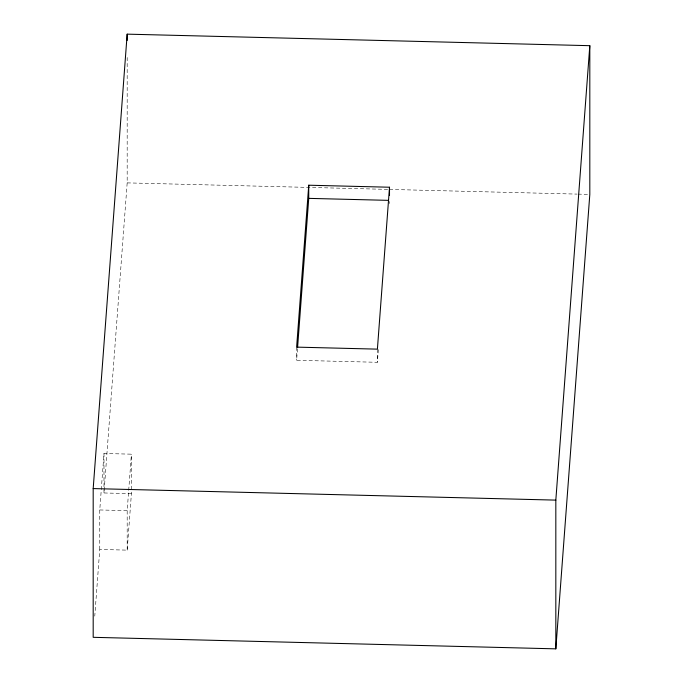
<?xml version="1.0" encoding="UTF-8"?>
<svg xmlns="http://www.w3.org/2000/svg" width="683" height="683" viewBox="0 0 683 683"><rect width="100%" height="100%" fill="white"/><g stroke="black" fill="none" stroke-linecap="round" stroke-linejoin="round"><path stroke-width="0.51" stroke-dasharray="3.42 2.56" d="M99.761 549.448L99.761 509.962L103.987 453.486L131.409 454.169L131.409 493.655L127.183 550.131L99.761 549.448L94.766 616.143M131.409 493.655L103.987 492.972L127.175 182.882L127.175 57.483M127.183 550.131L127.183 510.645L131.409 454.169M378.348 349.602L377.4 362.297L296.627 360.283L297.498 348.646M389.267 203.56L389.43 201.442M127.175 182.882L388.345 189.396M389.412 189.422L577.024 194.1M578.091 194.126L588.746 194.39M99.761 509.962L127.183 510.645M377.4 349.141L377.4 362.297M296.627 347.126L296.627 360.283M103.987 453.486L103.987 492.972"/><path stroke-width="1.02" d="M93.187 488.584L127.175 34.15L589.813 45.684L589.813 194.416L555.825 648.85L93.187 637.316L93.187 488.584L555.825 500.118L589.813 45.684M308.742 185.213L296.627 347.126L377.4 349.141L389.506 187.227L308.742 185.213L308.742 198.369L297.575 347.587M308.742 198.369L388.448 200.358M555.825 500.118L555.825 648.85M389.506 187.227L389.506 195.321M127.175 34.15L127.175 40.51"/></g></svg>
